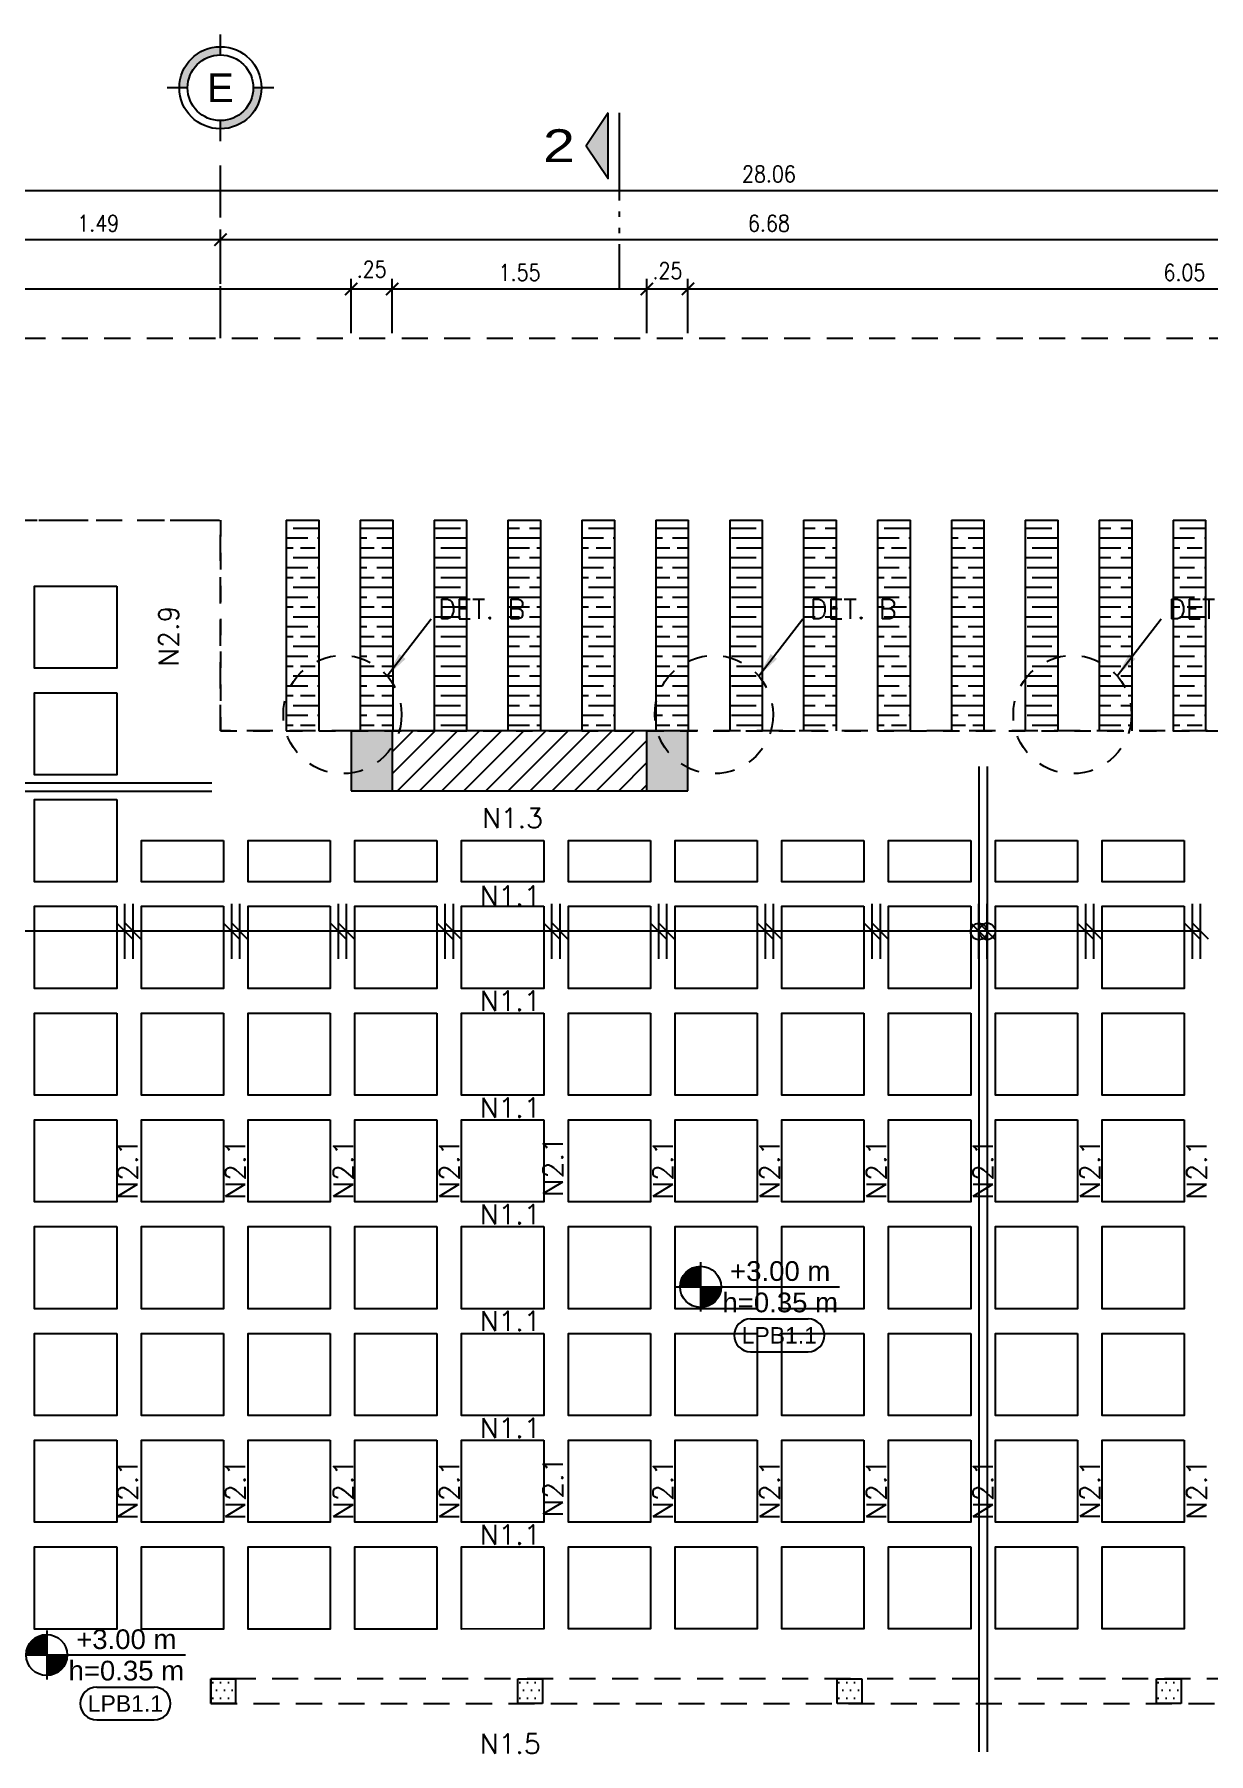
# Model space of a CAD drawing. Header units: millimetres. Extents: x -5.9 to 53.8, y -5.5 to 13.4.
# Drawn here: x 4.61 to 11.76, y 0.28 to 10.75 of the extents above; entities that cross this region are included whole.
import ezdxf
from ezdxf.enums import TextEntityAlignment as Align

# ---------------------------------------------------------------- set-up
doc = ezdxf.new("R2010")
doc.units = ezdxf.units.MM
doc.header["$LTSCALE"] = 0.05
for name, pattern in [('DASHDOT2', [12.7, 6.35, -3.175, 0, -3.175]), ('HIDDEN2', [4.7625, 3.175, -1.5875]), ('PLANTA BAJA$0$Proyecciones', [0.003, 0.002, -0.001])]:
    doc.linetypes.add(name, pattern=pattern)
for name, color, linetype in [('ACOTADO', 2, 'Continuous'), ('CANT_INVIS', 2, 'HIDDEN2'), ('EJES', 1, 'DASHDOT2'), ('PLANTA ALTA$0$CONT_CORTE', 2, 'HIDDEN2'), ('PLANTA ALTA$0$PRETIL', 2, 'HIDDEN2'), ('PLANTA BAJA$0$ACHURADO', 1, 'Continuous'), ('PLANTA BAJA$0$CANT_VIS', 3, 'Continuous'), ('PLANTA BAJA$0$CONT_CORTE', 4, 'Continuous'), ('PLANTA BAJA$0$LOSA', 254, 'Continuous'), ('TEXTO_REFUERZO', 3, 'Continuous'), ('TXT_IND', 2, 'Continuous')]:
    doc.layers.add(name, color=color, linetype=linetype)
doc.styles.add('ACOTAMIENTOS', font='romans.shx', dxfattribs={"width": 0.85})
doc.styles.add('ARIAL', font='arial.ttf')
doc.styles.get("Standard").update_dxf_attribs({"font": 'romans.shx'})
doc.dimstyles.new('ACOTA_50', dxfattribs={"dimscale": 0.05, "dimtxt": 2, "dimasz": 1.5, "dimexe": 1.25, "dimexo": 0.625, "dimgap": 1, "dimtad": 1, "dimzin": 4, "dimdsep": 46, "dimtxsty": 'ACOTAMIENTOS', "dimblk1": 'ARCHTICK', "dimblk2": 'ARCHTICK', "dimsah": 1, "dimcen": 1.5, "dimclrd": 1, "dimclre": 1, "dimclrt": 256, "dimadec": 0, "dimazin": 0, "dimtfac": 1, "dimtofl": 0, "dimtmove": 2, "dimatfit": 3, "dimfxl": 0, "dimtolj": 1, "dimtzin": 0, "dimarcsym": 0})

# ---------------------------------------------------------------- blocks, each defined once
blk = doc.blocks.new('EJE')
at = {"layer": 'EJES', "linetype": 'Continuous'}
for points in [[(-0.25, 0), (-0.2, 0, -0.414214), (0, 0.2), (0, 0.25, 0.414214)], [(0.25, 0), (0.2, 0, -0.414214), (0, -0.2), (0, -0.25, 0.414214)]]:
    blk.add_hatch(color=256, dxfattribs=at).paths.add_polyline_path(points)
at = {"layer": 'EJES', "color": 1, "linetype": 'Continuous'}
for p, q in [((0, 0.2), (0, 0.325)), ((-0.2, 0), (-0.325, 0)), ((0.325, 0), (0.2, 0)), ((0, -0.325), (0, -0.2))]:
    blk.add_line(p, q, dxfattribs=at)
at = {"layer": 'EJES', "color": 3, "linetype": 'Continuous'}
for radius in [0.25, 0.2]:
    blk.add_circle((0, 0), radius, dxfattribs=at)
at = {"layer": 'EJES', "color": 4, "linetype": 'Continuous', "style": 'ARIAL'}
blk.add_attdef('EJE', text='', height=0.175, dxfattribs=at).set_placement((0, 0), align=Align.MIDDLE_CENTER)
blk = doc.blocks.new('CORTE')
at = {"layer": 'TXT_IND'}
blk.add_hatch(color=7, dxfattribs=at).paths.add_polyline_path([(-0.8, 0.05), (-0.5, 0.05), (-0.65, 0.15)])
at = {"layer": 'TXT_IND', "color": 7}
for p, q in [((-0.8, 0), (-0.4, 0)), ((-0.35, 0), (-0.325, 0)), ((-0.275, 0), (-0.25, 0)), ((-0.2, 0), (0, 0))]:
    blk.add_line(p, q, dxfattribs=at)
blk.add_lwpolyline([(-0.8, 0.05), (-0.65, 0.15), (-0.5, 0.05)], close=True, dxfattribs=at)
at = {"layer": 'TXT_IND', "color": 7, "style": 'ARIAL', "text_generation_flag": 6, "width": 1.25}
blk.add_attdef('1', text='', height=0.15, rotation=180, dxfattribs=at).set_placement((-0.65, 0.275), align=Align.MIDDLE_CENTER)
blk = doc.blocks.new('_ARCHTICK')
at = {"color": 0, "linetype": 'ByBlock', "const_width": 0.15}
blk.add_lwpolyline([(-0.5, -0.5), (0.5, 0.5)], dxfattribs=at)
blk = doc.blocks.new('*D165')
at = {"layer": 'ACOTADO', "color": 1, "lineweight": -2}
for p, q in [((5.738, 9.229), (5.738, 9.56)), ((12.418, 9.229), (12.418, 9.56)), ((12.418, 9.498), (5.738, 9.498))]:
    blk.add_line(p, q, dxfattribs=at)
at = {"layer": 'DEFPOINTS', "color": 0}
for p in [(5.738, 9.498), (5.738, 9.198), (12.418, 9.198)]:
    blk.add_point(p, dxfattribs=at)
at = {"layer": 'ACOTADO', "color": 1, "lineweight": -2, "xscale": 0.07500000000000001, "yscale": 0.07500000000000001, "zscale": 0.07500000000000001, "rotation": 180}
blk.add_blockref('_ARCHTICK', (5.738, 9.498), dxfattribs=at)
at = {"layer": 'ACOTADO', "color": 1, "lineweight": -2, "xscale": 0.07500000000000001, "yscale": 0.07500000000000001, "zscale": 0.07500000000000001}
blk.add_blockref('_ARCHTICK', (12.418, 9.498), dxfattribs=at)
at = {"layer": 'ACOTADO', "insert": (9.078, 9.598), "char_height": 0.1, "attachment_point": 5, "style": 'ACOTAMIENTOS'}
blk.add_mtext('\\A1;6.68', dxfattribs=at)
blk = doc.blocks.new('*D166')
at = {"layer": 'ACOTADO', "color": 1, "lineweight": -2}
for p, q in [((4.25, 9.229), (4.25, 9.56)), ((5.738, 9.229), (5.738, 9.56)), ((5.738, 9.498), (4.25, 9.498))]:
    blk.add_line(p, q, dxfattribs=at)
at = {"layer": 'DEFPOINTS', "color": 0}
for p in [(4.25, 9.498), (4.25, 9.198), (5.738, 9.198)]:
    blk.add_point(p, dxfattribs=at)
at = {"layer": 'ACOTADO', "color": 1, "lineweight": -2, "xscale": 0.07500000000000001, "yscale": 0.07500000000000001, "zscale": 0.07500000000000001, "rotation": 180}
blk.add_blockref('_ARCHTICK', (4.25, 9.498), dxfattribs=at)
at = {"layer": 'ACOTADO', "color": 1, "lineweight": -2, "xscale": 0.07500000000000001, "yscale": 0.07500000000000001, "zscale": 0.07500000000000001}
blk.add_blockref('_ARCHTICK', (5.738, 9.498), dxfattribs=at)
at = {"layer": 'ACOTADO', "insert": (4.994, 9.598), "char_height": 0.1, "attachment_point": 5, "style": 'ACOTAMIENTOS'}
blk.add_mtext('\\A1;1.49', dxfattribs=at)
blk = doc.blocks.new('*D91')
at = {"layer": 'ACOTADO', "color": 1, "lineweight": -2}
for p, q in [((-2.301, 9.529), (-2.301, 9.86)), ((25.756, 9.529), (25.756, 9.86)), ((-2.301, 9.798), (25.756, 9.798))]:
    blk.add_line(p, q, dxfattribs=at)
at = {"layer": 'DEFPOINTS', "color": 0}
for p in [(25.756, 9.798), (-2.301, 9.498), (25.756, 9.498)]:
    blk.add_point(p, dxfattribs=at)
at = {"layer": 'ACOTADO', "color": 1, "lineweight": -2, "xscale": 0.07500000000000001, "yscale": 0.07500000000000001, "zscale": 0.07500000000000001, "rotation": 180}
blk.add_blockref('_ARCHTICK', (-2.301, 9.798), dxfattribs=at)
at = {"layer": 'ACOTADO', "color": 1, "lineweight": -2, "xscale": 0.07500000000000001, "yscale": 0.07500000000000001, "zscale": 0.07500000000000001}
blk.add_blockref('_ARCHTICK', (25.756, 9.798), dxfattribs=at)
at = {"layer": 'ACOTADO', "insert": (9.078, 9.898), "char_height": 0.1, "attachment_point": 5, "style": 'ACOTAMIENTOS'}
blk.add_mtext('\\A1;28.06', dxfattribs=at)
blk = doc.blocks.new('COTA50')
at = {"layer": 'TEXTO_REFUERZO', "color": 1}
blk.add_line((0, -0.125), (0, 0.125), dxfattribs=at)
at = {"layer": 'TEXTO_REFUERZO', "color": 3}
blk.add_line((-0.0354, -0.0354), (0.0354, 0.0354), dxfattribs=at)
blk = doc.blocks.new('NIVEL-PLANTA')
at = {"layer": 'TXT_IND'}
for points in [[(-0.47, 0), (-0.345, 0), (-0.345, 0.125, 0.414214)], [(-0.345, -0.125, 0.414214), (-0.22, 0), (-0.345, 0)]]:
    blk.add_hatch(color=1, dxfattribs=at).paths.add_polyline_path(points)
for p, q in [((-0.345, 0.15), (-0.345, -0.15)), ((-0.5, 0), (0.5, 0)), ((-0.22, 0), (0.5, 0))]:
    blk.add_line(p, q, dxfattribs=at)
at = {"layer": 'TXT_IND', "color": 3}
blk.add_circle((-0.345, 0), 0.125, dxfattribs=at)
at = {"layer": 'TXT_IND', "style": 'ARIAL'}
blk.add_attdef('NIVEL', text='', height=0.12, dxfattribs=at).set_placement((0.14, 0), align=Align.BOTTOM_CENTER)
at = {"layer": 'TXT_IND', "style": 'ARIAL', "width": 0.95}
blk.add_attdef('PERALTE', text='', height=0.12, dxfattribs=at).set_placement((0.14, -0.191), align=Align.BOTTOM_CENTER)
blk = doc.blocks.new('ETIQUETA')
at = {"layer": 'TXT_IND', "color": 3}
for p, q in [((-0.175, 0.2), (0.175, 0.2)), ((-0.175, 0), (0.175, 0))]:
    blk.add_line(p, q, dxfattribs=at)
for centre, start, end in [((-0.175, 0.1), 90, 270), ((0.175, 0.1), 270, 90)]:
    blk.add_arc(centre, 0.1, start, end, dxfattribs=at)
at = {"layer": 'TXT_IND', "color": 4, "style": 'ARIAL'}
blk.add_attdef('TEXTO', text='', height=0.1, dxfattribs=at).set_placement((0, 0.1), align=Align.MIDDLE_CENTER)
blk = doc.blocks.new('*D189')
at = {"layer": 'ACOTADO', "color": 1, "lineweight": -2}
for p, q in [((0.632, 8.929), (0.632, 9.26)), ((6.534, 8.929), (6.534, 9.26)), ((0.632, 9.198), (6.534, 9.198))]:
    blk.add_line(p, q, dxfattribs=at)
at = {"layer": 'DEFPOINTS', "color": 0}
for p in [(6.534, 9.198), (0.632, 8.898), (6.534, 8.898)]:
    blk.add_point(p, dxfattribs=at)
at = {"layer": 'ACOTADO', "color": 1, "lineweight": -2, "xscale": 0.07500000000000001, "yscale": 0.07500000000000001, "zscale": 0.07500000000000001, "rotation": 180}
blk.add_blockref('_ARCHTICK', (0.632, 9.198), dxfattribs=at)
at = {"layer": 'ACOTADO', "color": 1, "lineweight": -2, "xscale": 0.07500000000000001, "yscale": 0.07500000000000001, "zscale": 0.07500000000000001}
blk.add_blockref('_ARCHTICK', (6.534, 9.198), dxfattribs=at)
at = {"layer": 'ACOTADO', "insert": (3.583, 9.298), "char_height": 0.1, "attachment_point": 5, "style": 'ACOTAMIENTOS'}
blk.add_mtext('\\A1;5.90', dxfattribs=at)
blk = doc.blocks.new('*D190')
at = {"layer": 'ACOTADO', "color": 1, "lineweight": -2}
for p, q in [((6.534, 8.929), (6.534, 9.26)), ((6.784, 8.929), (6.784, 9.26)), ((6.534, 9.198), (6.784, 9.198))]:
    blk.add_line(p, q, dxfattribs=at)
at = {"layer": 'DEFPOINTS', "color": 0}
for p in [(6.784, 9.198), (6.534, 8.898), (6.784, 8.898)]:
    blk.add_point(p, dxfattribs=at)
at = {"layer": 'ACOTADO', "color": 1, "lineweight": -2, "xscale": 0.07500000000000001, "yscale": 0.07500000000000001, "zscale": 0.07500000000000001, "rotation": 180}
blk.add_blockref('_ARCHTICK', (6.534, 9.198), dxfattribs=at)
at = {"layer": 'ACOTADO', "color": 1, "lineweight": -2, "xscale": 0.07500000000000001, "yscale": 0.07500000000000001, "zscale": 0.07500000000000001}
blk.add_blockref('_ARCHTICK', (6.784, 9.198), dxfattribs=at)
at = {"layer": 'ACOTADO', "insert": (6.659, 9.318), "char_height": 0.1, "attachment_point": 5, "style": 'ACOTAMIENTOS'}
blk.add_mtext('\\A1;.25', dxfattribs=at)
blk = doc.blocks.new('*D191')
at = {"layer": 'ACOTADO', "color": 1, "lineweight": -2}
for p, q in [((6.784, 8.929), (6.784, 9.26)), ((8.335, 8.929), (8.335, 9.26)), ((6.784, 9.198), (8.335, 9.198))]:
    blk.add_line(p, q, dxfattribs=at)
at = {"layer": 'DEFPOINTS', "color": 0}
for p in [(8.335, 9.198), (6.784, 8.898), (8.335, 8.898)]:
    blk.add_point(p, dxfattribs=at)
at = {"layer": 'ACOTADO', "color": 1, "lineweight": -2, "xscale": 0.07500000000000001, "yscale": 0.07500000000000001, "zscale": 0.07500000000000001, "rotation": 180}
blk.add_blockref('_ARCHTICK', (6.784, 9.198), dxfattribs=at)
at = {"layer": 'ACOTADO', "color": 1, "lineweight": -2, "xscale": 0.07500000000000001, "yscale": 0.07500000000000001, "zscale": 0.07500000000000001}
blk.add_blockref('_ARCHTICK', (8.335, 9.198), dxfattribs=at)
at = {"layer": 'ACOTADO', "insert": (7.56, 9.298), "char_height": 0.1, "attachment_point": 5, "style": 'ACOTAMIENTOS'}
blk.add_mtext('\\A1;1.55', dxfattribs=at)
blk = doc.blocks.new('*D313')
at = {"layer": 'ACOTADO', "color": 1, "lineweight": -2}
for p, q in [((8.335, 8.929), (8.335, 9.26)), ((8.585, 8.929), (8.585, 9.26)), ((8.335, 9.198), (8.585, 9.198))]:
    blk.add_line(p, q, dxfattribs=at)
at = {"layer": 'DEFPOINTS', "color": 0}
for p in [(8.585, 9.198), (8.335, 8.898), (8.585, 8.898)]:
    blk.add_point(p, dxfattribs=at)
at = {"layer": 'ACOTADO', "color": 1, "lineweight": -2, "xscale": 0.07500000000000001, "yscale": 0.07500000000000001, "zscale": 0.07500000000000001, "rotation": 180}
blk.add_blockref('_ARCHTICK', (8.335, 9.198), dxfattribs=at)
at = {"layer": 'ACOTADO', "color": 1, "lineweight": -2, "xscale": 0.07500000000000001, "yscale": 0.07500000000000001, "zscale": 0.07500000000000001}
blk.add_blockref('_ARCHTICK', (8.585, 9.198), dxfattribs=at)
at = {"layer": 'ACOTADO', "insert": (8.46, 9.309), "char_height": 0.1, "attachment_point": 5, "style": 'ACOTAMIENTOS'}
blk.add_mtext('\\A1;.25', dxfattribs=at)
blk = doc.blocks.new('*D314')
at = {"layer": 'ACOTADO', "color": 1, "lineweight": -2}
for p, q in [((8.585, 8.929), (8.585, 9.26)), ((14.632, 8.929), (14.632, 9.26)), ((8.585, 9.198), (14.632, 9.198))]:
    blk.add_line(p, q, dxfattribs=at)
at = {"layer": 'DEFPOINTS', "color": 0}
for p in [(14.632, 9.198), (8.585, 8.898), (14.632, 8.898)]:
    blk.add_point(p, dxfattribs=at)
at = {"layer": 'ACOTADO', "color": 1, "lineweight": -2, "xscale": 0.07500000000000001, "yscale": 0.07500000000000001, "zscale": 0.07500000000000001, "rotation": 180}
blk.add_blockref('_ARCHTICK', (8.585, 9.198), dxfattribs=at)
at = {"layer": 'ACOTADO', "color": 1, "lineweight": -2, "xscale": 0.07500000000000001, "yscale": 0.07500000000000001, "zscale": 0.07500000000000001}
blk.add_blockref('_ARCHTICK', (14.632, 9.198), dxfattribs=at)
at = {"layer": 'ACOTADO', "insert": (11.608, 9.298), "char_height": 0.1, "attachment_point": 5, "style": 'ACOTAMIENTOS'}
blk.add_mtext('\\A1;6.05', dxfattribs=at)
blk = doc.blocks.new('DET')
at = {"layer": 'TXT_IND', "color": 1, "linetype": 'HIDDEN2', "ltscale": 0.75}
blk.add_circle((0, 0), 0.36, dxfattribs=at)
at = {"layer": 'TXT_IND', "color": 4, "text_generation_flag": 6, "width": 1.25}
blk.add_attdef('DET. E', text='', height=0.17, rotation=180, dxfattribs=at).set_placement((-0.541, -0.583), align=Align.TOP_RIGHT)
at = {"layer": 'TXT_IND', "color": 1}
blk.add_leader([(-0.273, -0.235), (-0.541, -0.583)], dimstyle='ACOTA_50', override={"dimasz": 3, "dimgap": 1, "dimtad": 0}, dxfattribs=at)

msp = doc.modelspace()

# ---------------------------------------------------------------- hatches: boundary and pattern name
at = {"layer": 'PLANTA ALTA$0$PRETIL'}
h = msp.add_hatch(dxfattribs=at)
h.set_pattern_fill('DOTS', color=256, scale=0.03)
h.paths.add_polyline_path([(5.8306, 0.736), (5.6806, 0.736), (5.6806, 0.586), (5.8306, 0.586)])
h = msp.add_hatch(dxfattribs=at)
h.set_pattern_fill('DOTS', color=256, scale=0.03)
h.set_pattern_definition([(0, (1.869, -7e-15), (0.0238125, 0.047625), [0, -0.047625])])
h.paths.add_polyline_path([(7.6996, 0.736), (7.5496, 0.736), (7.5496, 0.586), (7.6996, 0.586)])
h = msp.add_hatch(dxfattribs=at)
h.set_pattern_fill('DOTS', color=256, scale=0.03)
h.set_pattern_definition([(0, (3.812996, -7e-15), (0.0238125, 0.047625), [0, -0.047625])])
h.paths.add_polyline_path([(9.6436, 0.736), (9.4936, 0.736), (9.4936, 0.586), (9.6436, 0.586)])
h = msp.add_hatch(dxfattribs=at)
h.set_pattern_fill('DOTS', color=256, scale=0.03)
h.set_pattern_definition([(0, (5.756993, -7e-15), (0.0238125, 0.047625), [0, -0.047625])])
h.paths.add_polyline_path([(11.5876, 0.736), (11.4376, 0.736), (11.4376, 0.586), (11.5876, 0.586)])
at = {"layer": 'PLANTA BAJA$0$ACHURADO'}
h = msp.add_hatch(dxfattribs=at)
h.set_pattern_fill('GOST_WOOD', color=256, scale=0.03, angle=90)
h.paths.add_polyline_path([(6.3391, 7.7904), (6.1391, 7.7904), (6.1391, 6.5075), (6.3391, 6.5075)])
h = msp.add_hatch(dxfattribs=at)
h.set_pattern_fill('GOST_WOOD', color=256, scale=0.03, angle=90)
h.paths.add_polyline_path([(6.7891, 7.7904), (6.5891, 7.7904), (6.5891, 6.5075), (6.7891, 6.5075)])
h = msp.add_hatch(dxfattribs=at)
h.set_pattern_fill('GOST_WOOD', color=256, scale=0.03, angle=90)
h.paths.add_polyline_path([(7.2391, 7.7904), (7.0391, 7.7904), (7.0391, 6.5075), (7.2391, 6.5075)])
h = msp.add_hatch(dxfattribs=at)
h.set_pattern_fill('GOST_WOOD', color=256, scale=0.03, angle=90)
h.paths.add_polyline_path([(7.6891, 7.7904), (7.4891, 7.7904), (7.4891, 6.5075), (7.6891, 6.5075)])
h = msp.add_hatch(dxfattribs=at)
h.set_pattern_fill('GOST_WOOD', color=256, scale=0.03, angle=90)
h.paths.add_polyline_path([(8.1391, 7.7904), (7.9391, 7.7904), (7.9391, 6.5075), (8.1391, 6.5075)])
h.paths.add_polyline_path([(8.5891, 7.7904), (8.3891, 7.7904), (8.3891, 6.5075), (8.5891, 6.5075)])
h = msp.add_hatch(dxfattribs=at)
h.set_pattern_fill('GOST_WOOD', color=256, scale=0.03, angle=90)
h.paths.add_polyline_path([(9.0391, 7.7904), (8.8391, 7.7904), (8.8391, 6.5075), (9.0391, 6.5075)])
h = msp.add_hatch(dxfattribs=at)
h.set_pattern_fill('GOST_WOOD', color=256, scale=0.03, angle=90)
h.paths.add_polyline_path([(9.4891, 7.7904), (9.2891, 7.7904), (9.2891, 6.5075), (9.4891, 6.5075)])
h = msp.add_hatch(dxfattribs=at)
h.set_pattern_fill('GOST_WOOD', color=256, scale=0.03, angle=90)
h.paths.add_polyline_path([(9.9391, 7.7904), (9.7391, 7.7904), (9.7391, 6.5075), (9.9391, 6.5075)])
h = msp.add_hatch(dxfattribs=at)
h.set_pattern_fill('GOST_WOOD', color=256, scale=0.03, angle=90)
h.paths.add_polyline_path([(10.3891, 7.7904), (10.1891, 7.7904), (10.1891, 6.5075), (10.3891, 6.5075)])
h = msp.add_hatch(dxfattribs=at)
h.set_pattern_fill('GOST_WOOD', color=256, scale=0.03, angle=90)
h.paths.add_polyline_path([(10.8391, 7.7904), (10.6391, 7.7904), (10.6391, 6.5075), (10.8391, 6.5075)])
h = msp.add_hatch(dxfattribs=at)
h.set_pattern_fill('GOST_WOOD', color=256, scale=0.03, angle=90)
h.paths.add_polyline_path([(11.2891, 7.7904), (11.0891, 7.7904), (11.0891, 6.5075), (11.2891, 6.5075)])
h = msp.add_hatch(dxfattribs=at)
h.set_pattern_fill('GOST_WOOD', color=256, scale=0.03, angle=90)
h.paths.add_polyline_path([(11.7391, 7.7904), (11.5391, 7.7904), (11.5391, 6.5075), (11.7391, 6.5075)])
h = msp.add_hatch(color=252, dxfattribs=at)
h.dxf.hatch_style = 1
h.paths.add_polyline_path([(6.7845, 6.5075), (6.5345, 6.5075), (6.5345, 6.1425), (6.7845, 6.1425)])
h = msp.add_hatch(dxfattribs=at)
h.set_pattern_fill('ANSI31', color=256, scale=0.03)
h.paths.add_polyline_path([(8.3345, 6.5075), (6.7845, 6.5075), (6.7845, 6.1425), (8.3345, 6.1425)])
h = msp.add_hatch(color=252, dxfattribs=at)
h.dxf.hatch_style = 1
h.paths.add_polyline_path([(8.5845, 6.5075), (8.3345, 6.5075), (8.3345, 6.1425), (8.5845, 6.1425)])

# ---------------------------------------------------------------- linework, layer by layer
at = {"layer": 'CANT_INVIS', "color": 6}
msp.add_lwpolyline([(0.6321, 8.8978), (14.6315, 8.8978)], dxfattribs=at)
at = {"layer": 'EJES'}
msp.add_line((5.7381, 8.8978), (5.7381, 10.0978), dxfattribs=at)
at = {"layer": 'PLANTA ALTA$0$CONT_CORTE'}
for p, q in [((13.4566, 0.736), (5.6806, 0.736)), ((5.6806, 0.736), (5.6806, 0.586)), ((5.8306, 0.736), (5.6806, 0.736)), ((5.6806, 0.586), (13.4566, 0.586))]:
    msp.add_line(p, q, dxfattribs=at)
for points in [[(5.6806, 0.736), (5.8306, 0.736), (5.8306, 0.586), (5.6806, 0.586)], [(7.5496, 0.736), (7.6996, 0.736), (7.6996, 0.586), (7.5496, 0.586)], [(9.4936, 0.736), (9.6436, 0.736), (9.6436, 0.586), (9.4936, 0.586)], [(11.4376, 0.736), (11.5876, 0.736), (11.5876, 0.586), (11.4376, 0.586)]]:
    msp.add_lwpolyline(points, close=True, dxfattribs=at)
at = {"layer": 'PLANTA ALTA$0$PRETIL'}
msp.add_line((15.1141, 6.5075), (5.7381, 6.5075), dxfattribs=at)
for points in [[(0.5821, 7.7904), (5.7381, 7.7904)], [(5.7381, 6.5075), (5.7381, 7.7904)]]:
    msp.add_lwpolyline(points, dxfattribs=at)
at = {"layer": 'PLANTA BAJA$0$CANT_VIS', "color": 6}
for p, q in [((6.1391, 7.7904), (6.3391, 7.7904)), ((6.1391, 7.7904), (6.1391, 6.5075)), ((6.3391, 6.5075), (6.3391, 7.7904)), ((6.5891, 7.7904), (6.7891, 7.7904)), ((6.5891, 7.7904), (6.5891, 6.5075)), ((6.7891, 6.5075), (6.7891, 7.7904)), ((7.0391, 7.7904), (7.2391, 7.7904)), ((7.0391, 7.7904), (7.0391, 6.5075)), ((7.2391, 6.5075), (7.2391, 7.7904)), ((7.4891, 7.7904), (7.6891, 7.7904)), ((7.4891, 7.7904), (7.4891, 6.5075)), ((7.6891, 6.5075), (7.6891, 7.7904)), ((7.9391, 7.7904), (8.1391, 7.7904)), ((7.9391, 7.7904), (7.9391, 6.5075)), ((8.1391, 6.5075), (8.1391, 7.7904)), ((8.3891, 7.7904), (8.5891, 7.7904)), ((8.3891, 7.7904), (8.3891, 6.5075)), ((8.5891, 6.5075), (8.5891, 7.7904)), ((8.8391, 7.7904), (9.0391, 7.7904)), ((8.8391, 7.7904), (8.8391, 6.5075)), ((9.0391, 6.5075), (9.0391, 7.7904)), ((9.2891, 7.7904), (9.4891, 7.7904)), ((9.2891, 7.7904), (9.2891, 6.5075)), ((9.4891, 6.5075), (9.4891, 7.7904)), ((9.7391, 7.7904), (9.9391, 7.7904)), ((9.7391, 7.7904), (9.7391, 6.5075)), ((9.9391, 6.5075), (9.9391, 7.7904)), ((10.1891, 7.7904), (10.3891, 7.7904)), ((10.1891, 7.7904), (10.1891, 6.5075)), ((10.3891, 6.5075), (10.3891, 7.7904)), ((10.6391, 7.7904), (10.8391, 7.7904)), ((10.6391, 7.7904), (10.6391, 6.5075)), ((10.8391, 6.5075), (10.8391, 7.7904)), ((11.0891, 7.7904), (11.2891, 7.7904)), ((11.0891, 7.7904), (11.0891, 6.5075)), ((11.2891, 6.5075), (11.2891, 7.7904)), ((11.5391, 7.7904), (11.7391, 7.7904)), ((11.5391, 7.7904), (11.5391, 6.5075)), ((11.7391, 6.5075), (11.7391, 7.7904)), ((8.5845, 6.5075), (6.5345, 6.5075))]:
    msp.add_line(p, q, dxfattribs=at)
at = {"layer": 'PLANTA BAJA$0$CANT_VIS', "linetype": 'PLANTA BAJA$0$Proyecciones'}
msp.add_lwpolyline([(0.6321, 7.7904), (5.7381, 7.7904), (5.7381, 6.5075), (14.6315, 6.5075)], dxfattribs=at)
at = {"layer": 'PLANTA BAJA$0$CONT_CORTE'}
for p, q in [((6.5345, 6.5075), (6.5345, 6.1425)), ((6.7845, 6.5075), (6.7845, 6.1425)), ((8.3345, 6.1425), (8.3345, 6.5075)), ((8.5845, 6.1425), (8.5845, 6.5075)), ((6.5345, 6.1425), (8.5845, 6.1425))]:
    msp.add_line(p, q, dxfattribs=at)
at = {"layer": 'PLANTA BAJA$0$LOSA', "color": 1}
for points in [[(5.1067, 7.3892), (5.1067, 6.8892), (4.6067, 6.8892), (4.6067, 7.3892)], [(5.1067, 6.7392), (5.1067, 6.2392), (4.6067, 6.2392), (4.6067, 6.7392)], [(5.1067, 6.0892), (5.1067, 5.5892), (4.6067, 5.5892), (4.6067, 6.0892)], [(5.7567, 5.8392), (5.7567, 5.5892), (5.2567, 5.5892), (5.2567, 5.8392)], [(6.4067, 5.8392), (6.4067, 5.5892), (5.9067, 5.5892), (5.9067, 5.8392)], [(7.0567, 5.8392), (7.0567, 5.5892), (6.5567, 5.5892), (6.5567, 5.8392)], [(7.7067, 5.8392), (7.7067, 5.5892), (7.2067, 5.5892), (7.2067, 5.8392)], [(8.3567, 5.8392), (8.3567, 5.5892), (7.8567, 5.5892), (7.8567, 5.8392)], [(9.0067, 5.8393), (9.0067, 5.5893), (8.5067, 5.5892), (8.5067, 5.8392)], [(9.6567, 5.8393), (9.6567, 5.5893), (9.1567, 5.5893), (9.1567, 5.8393)], [(10.3067, 5.8393), (10.3067, 5.5893), (9.8067, 5.5893), (9.8067, 5.8393)], [(10.9567, 5.8393), (10.9567, 5.5893), (10.4567, 5.5893), (10.4567, 5.8393)], [(11.6067, 5.8393), (11.6067, 5.5893), (11.1067, 5.5893), (11.1067, 5.8393)], [(5.1067, 5.4392), (5.1067, 4.9392), (4.6067, 4.9392), (4.6067, 5.4392)], [(5.7567, 5.4392), (5.7567, 4.9392), (5.2567, 4.9392), (5.2567, 5.4392)], [(6.4067, 5.4392), (6.4067, 4.9392), (5.9067, 4.9392), (5.9067, 5.4392)], [(7.0567, 5.4392), (7.0567, 4.9392), (6.5567, 4.9392), (6.5567, 5.4392)], [(7.7067, 5.4392), (7.7067, 4.9392), (7.2067, 4.9392), (7.2067, 5.4392)], [(8.3567, 5.4392), (8.3567, 4.9392), (7.8567, 4.9392), (7.8567, 5.4392)], [(9.0067, 5.4393), (9.0067, 4.9393), (8.5067, 4.9392), (8.5067, 5.4392)], [(9.6567, 5.4393), (9.6567, 4.9393), (9.1567, 4.9393), (9.1567, 5.4393)], [(10.3067, 5.4393), (10.3067, 4.9393), (9.8067, 4.9393), (9.8067, 5.4393)], [(10.9567, 5.4393), (10.9567, 4.9393), (10.4567, 4.9393), (10.4567, 5.4393)], [(11.6067, 5.4393), (11.6067, 4.9393), (11.1067, 4.9393), (11.1067, 5.4393)], [(5.1067, 4.7892), (5.1067, 4.2892), (4.6067, 4.2892), (4.6067, 4.7892)], [(5.7567, 4.7892), (5.7567, 4.2892), (5.2567, 4.2892), (5.2567, 4.7892)], [(6.4067, 4.7892), (6.4067, 4.2892), (5.9067, 4.2892), (5.9067, 4.7892)], [(7.0567, 4.7892), (7.0567, 4.2892), (6.5567, 4.2892), (6.5567, 4.7892)], [(7.7067, 4.7892), (7.7067, 4.2892), (7.2067, 4.2892), (7.2067, 4.7892)], [(8.3567, 4.7893), (8.3567, 4.2893), (7.8567, 4.2892), (7.8567, 4.7892)], [(9.0067, 4.7893), (9.0067, 4.2893), (8.5067, 4.2893), (8.5067, 4.7893)], [(9.6567, 4.7893), (9.6567, 4.2893), (9.1567, 4.2893), (9.1567, 4.7893)], [(10.3067, 4.7893), (10.3067, 4.2893), (9.8067, 4.2893), (9.8067, 4.7893)], [(10.9567, 4.7893), (10.9567, 4.2893), (10.4567, 4.2893), (10.4567, 4.7893)], [(11.6067, 4.7893), (11.6067, 4.2893), (11.1067, 4.2893), (11.1067, 4.7893)], [(5.1067, 4.1392), (5.1067, 3.6392), (4.6067, 3.6392), (4.6067, 4.1392)], [(5.7567, 4.1392), (5.7567, 3.6392), (5.2567, 3.6392), (5.2567, 4.1392)], [(6.4067, 4.1392), (6.4067, 3.6392), (5.9067, 3.6392), (5.9067, 4.1392)], [(7.0567, 4.1392), (7.0567, 3.6392), (6.5567, 3.6392), (6.5567, 4.1392)], [(7.7067, 4.1392), (7.7067, 3.6392), (7.2067, 3.6392), (7.2067, 4.1392)], [(8.3567, 4.1393), (8.3567, 3.6393), (7.8567, 3.6392), (7.8567, 4.1392)], [(9.0067, 4.1393), (9.0067, 3.6393), (8.5067, 3.6393), (8.5067, 4.1393)], [(9.6567, 4.1393), (9.6567, 3.6393), (9.1567, 3.6393), (9.1567, 4.1393)], [(10.3067, 4.1393), (10.3067, 3.6393), (9.8067, 3.6393), (9.8067, 4.1393)], [(10.9567, 4.1393), (10.9567, 3.6393), (10.4567, 3.6393), (10.4567, 4.1393)], [(11.6067, 4.1393), (11.6067, 3.6393), (11.1067, 3.6393), (11.1067, 4.1393)], [(5.1067, 3.4892), (5.1067, 2.9892), (4.6067, 2.9892), (4.6067, 3.4892)], [(5.7567, 3.4892), (5.7567, 2.9892), (5.2567, 2.9892), (5.2567, 3.4892)], [(6.4067, 3.4892), (6.4067, 2.9892), (5.9067, 2.9892), (5.9067, 3.4892)], [(7.0567, 3.4892), (7.0567, 2.9892), (6.5567, 2.9892), (6.5567, 3.4892)], [(7.7067, 3.4892), (7.7067, 2.9892), (7.2067, 2.9892), (7.2067, 3.4892)], [(8.3567, 3.4893), (8.3567, 2.9893), (7.8567, 2.9893), (7.8567, 3.4893)], [(9.0067, 3.4893), (9.0067, 2.9893), (8.5067, 2.9893), (8.5067, 3.4893)], [(9.6567, 3.4893), (9.6567, 2.9893), (9.1567, 2.9893), (9.1567, 3.4893)], [(10.3067, 3.4893), (10.3067, 2.9893), (9.8067, 2.9893), (9.8067, 3.4893)], [(10.9567, 3.4893), (10.9567, 2.9893), (10.4567, 2.9893), (10.4567, 3.4893)], [(11.6067, 3.4893), (11.6067, 2.9893), (11.1067, 2.9893), (11.1067, 3.4893)], [(5.1067, 2.8392), (5.1067, 2.3392), (4.6067, 2.3392), (4.6067, 2.8392)], [(5.7567, 2.8392), (5.7567, 2.3392), (5.2567, 2.3392), (5.2567, 2.8392)], [(6.4067, 2.8392), (6.4067, 2.3392), (5.9067, 2.3392), (5.9067, 2.8392)], [(7.0567, 2.8392), (7.0567, 2.3392), (6.5567, 2.3392), (6.5567, 2.8392)], [(7.7067, 2.8393), (7.7067, 2.3393), (7.2067, 2.3392), (7.2067, 2.8392)], [(8.3567, 2.8393), (8.3567, 2.3393), (7.8567, 2.3393), (7.8567, 2.8393)], [(9.0067, 2.8393), (9.0067, 2.3393), (8.5067, 2.3393), (8.5067, 2.8393)], [(9.6567, 2.8393), (9.6567, 2.3393), (9.1567, 2.3393), (9.1567, 2.8393)], [(10.3067, 2.8393), (10.3067, 2.3393), (9.8067, 2.3393), (9.8067, 2.8393)], [(10.9567, 2.8393), (10.9567, 2.3393), (10.4567, 2.3393), (10.4567, 2.8393)], [(11.6067, 2.8393), (11.6067, 2.3393), (11.1067, 2.3393), (11.1067, 2.8393)], [(5.1067, 2.1892), (5.1067, 1.6892), (4.6067, 1.6892), (4.6067, 2.1892)], [(5.7567, 2.1892), (5.7567, 1.6892), (5.2567, 1.6892), (5.2567, 2.1892)], [(6.4067, 2.1892), (6.4067, 1.6892), (5.9067, 1.6892), (5.9067, 2.1892)], [(7.0567, 2.1892), (7.0567, 1.6892), (6.5567, 1.6892), (6.5567, 2.1892)], [(7.7067, 2.1893), (7.7067, 1.6893), (7.2067, 1.6892), (7.2067, 2.1892)], [(8.3567, 2.1893), (8.3567, 1.6893), (7.8567, 1.6893), (7.8567, 2.1893)], [(9.0067, 2.1893), (9.0067, 1.6893), (8.5067, 1.6893), (8.5067, 2.1893)], [(9.6567, 2.1893), (9.6567, 1.6893), (9.1567, 1.6893), (9.1567, 2.1893)], [(10.3067, 2.1893), (10.3067, 1.6893), (9.8067, 1.6893), (9.8067, 2.1893)], [(10.9567, 2.1893), (10.9567, 1.6893), (10.4567, 1.6893), (10.4567, 2.1893)], [(11.6067, 2.1893), (11.6067, 1.6893), (11.1067, 1.6893), (11.1067, 2.1893)], [(5.1067, 1.5392), (5.1067, 1.0392), (4.6067, 1.0392), (4.6067, 1.5392)], [(5.7567, 1.5392), (5.7567, 1.0392), (5.2567, 1.0392), (5.2567, 1.5392)], [(6.4067, 1.5392), (6.4067, 1.0392), (5.9067, 1.0392), (5.9067, 1.5392)], [(7.0567, 1.5392), (7.0567, 1.0392), (6.5567, 1.0392), (6.5567, 1.5392)], [(7.7067, 1.5393), (7.7067, 1.0393), (7.2067, 1.0392), (7.2067, 1.5392)], [(8.3567, 1.5393), (8.3567, 1.0393), (7.8567, 1.0393), (7.8567, 1.5393)], [(9.0067, 1.5393), (9.0067, 1.0393), (8.5067, 1.0393), (8.5067, 1.5393)], [(9.6567, 1.5393), (9.6567, 1.0393), (9.1567, 1.0393), (9.1567, 1.5393)], [(10.3067, 1.5393), (10.3067, 1.0393), (9.8067, 1.0393), (9.8067, 1.5393)], [(10.9567, 1.5393), (10.9567, 1.0393), (10.4567, 1.0393), (10.4567, 1.5393)], [(11.6067, 1.5393), (11.6067, 1.0393), (11.1067, 1.0393), (11.1067, 1.5393)]]:
    msp.add_lwpolyline(points, close=True, dxfattribs=at)
at = {"layer": 'TEXTO_REFUERZO', "color": 1}
msp.add_line((11.7068, 5.2871), (3.8567, 5.287), dxfattribs=at)
at = {"layer": 'TEXTO_REFUERZO', "color": 5}
for points in [[(10.3567, 6.2913), (10.3567, 0.2913)], [(10.4067, 6.2913), (10.4067, 0.2913)], [(5.6851, 6.1892), (0.6851, 6.1892)], [(5.6851, 6.1392), (0.6851, 6.1392)]]:
    msp.add_lwpolyline(points, dxfattribs=at)
at = {"layer": 'TEXTO_REFUERZO', "color": 1}
for centre in [(10.3567, 5.2856), (10.4067, 5.2871)]:
    msp.add_circle(centre, 0.05, dxfattribs=at)

# ---------------------------------------------------------------- block references
at = {"layer": 'EJES'}
msp.add_blockref('EJE', (5.7381, 10.4228), dxfattribs=at).add_auto_attribs({'EJE': 'E'})
at = {"layer": 'TEXTO_REFUERZO', "xscale": -1.3333, "yscale": 1.3333, "zscale": 1.3333}
for p in [(5.1567, 5.287), (5.2067, 5.287), (5.8067, 5.2871), (5.8567, 5.2871), (6.4567, 5.2871), (6.5067, 5.2871), (7.1067, 5.2871), (7.1567, 5.2871), (7.7567, 5.2871), (7.8067, 5.2871), (8.4067, 5.2871), (8.4567, 5.2871), (9.0567, 5.2871), (9.1067, 5.2871), (9.7067, 5.2871), (9.7567, 5.2871), (10.3567, 5.2871), (10.4067, 5.2871), (11.0067, 5.2871), (11.0567, 5.2871), (11.6567, 5.2871), (11.7067, 5.2871)]:
    msp.add_blockref('COTA50', p, dxfattribs=at)
at = {"layer": 'TXT_IND'}
ref = msp.add_blockref('CORTE', (8.166, 9.2035), dxfattribs=dict(at, xscale=-1.3333, yscale=1.3333, zscale=1.3333, rotation=90))
ref.add_attrib('1', '2', dxfattribs={"color": 7, "height": 0.2, "rotation": 180, "style": 'ARIAL', "text_generation_flag": 6, "width": 1.25}).set_placement((7.7994, 10.0701), align=Align.MIDDLE_CENTER)
ref = msp.add_blockref('DET', (6.4812, 6.6066), dxfattribs=dict(at, rotation=180))
ref.add_attrib('DET. E', 'DET. B', dxfattribs={"color": 4, "height": 0.12}).set_placement((7.5937, 7.3092), align=Align.TOP_RIGHT)
ref = msp.add_blockref('DET', (8.743, 6.6066), dxfattribs=dict(at, rotation=180))
ref.add_attrib('DET. E', 'DET. B', dxfattribs={"color": 4, "height": 0.12}).set_placement((9.8556, 7.3092), align=Align.TOP_RIGHT)
ref = msp.add_blockref('DET', (10.9262, 6.6066), dxfattribs=dict(at, rotation=180))
ref.add_attrib('DET. E', 'DET. B', dxfattribs={"color": 4, "height": 0.12}).set_placement((12.0387, 7.3092), align=Align.TOP_RIGHT)
ref = msp.add_blockref('NIVEL-PLANTA', (9.0067, 3.1226), dxfattribs=at)
ref.add_attrib('NIVEL', '+3.00 m', dxfattribs={"height": 0.12, "style": 'ARIAL'}).set_placement((9.1467, 3.1226), align=Align.BOTTOM_CENTER)
ref.add_attrib('PERALTE', 'h=0.35 m', dxfattribs={"height": 0.12, "style": 'ARIAL'}).set_placement((9.1467, 2.9315), align=Align.BOTTOM_CENTER)
for p in [(9.1412, 2.7273), (5.1596, 0.4858)]:
    msp.add_blockref('ETIQUETA', p, dxfattribs=at).add_auto_attribs({'TEXTO': 'LPB1.1'})
ref = msp.add_blockref('NIVEL-PLANTA', (5.0251, 0.8811), dxfattribs=at)
ref.add_attrib('NIVEL', '+3.00 m', dxfattribs={"height": 0.12, "style": 'ARIAL'}).set_placement((5.1651, 0.8811), align=Align.BOTTOM_CENTER)
ref.add_attrib('PERALTE', 'h=0.35 m', dxfattribs={"height": 0.12, "style": 'ARIAL'}).set_placement((5.1651, 0.69), align=Align.BOTTOM_CENTER)

# ---------------------------------------------------------------- texts
at = {"layer": 'TXT_IND', "color": 4, "char_height": 0.12, "attachment_point": 6, "rotation": 90}
for s, insert in [('N2.9', (5.4227, 7.2699)), ('N2.1', (5.1733, 4.0249)), ('N2.1', (5.8295, 4.0249)), ('N2.1', (6.4856, 4.0249)), ('N2.1', (7.1322, 4.0249)), ('N2.1', (7.764, 4.0395)), ('N2.1', (8.4322, 4.0249)), ('N2.1', (9.0822, 4.0249)), ('N2.1', (9.7322, 4.0249)), ('N2.1', (10.3822, 4.0249)), ('N2.1', (11.0322, 4.0249)), ('N2.1', (11.6822, 4.025)), ('N2.1', (5.1733, 2.0749)), ('N2.1', (5.8295, 2.0749)), ('N2.1', (6.4856, 2.0749)), ('N2.1', (7.1322, 2.0749)), ('N2.1', (7.764, 2.0895)), ('N2.1', (8.4322, 2.0749)), ('N2.1', (9.0822, 2.0749)), ('N2.1', (9.7322, 2.0749)), ('N2.1', (10.3822, 2.0749)), ('N2.1', (11.0322, 2.075)), ('N2.1', (11.6822, 2.075))]:
    msp.add_mtext(s, dxfattribs=dict(at, insert=insert))
at = {"layer": 'TXT_IND', "color": 4, "char_height": 0.12, "attachment_point": 6}
for s, insert in [('N1.3', (7.7024, 5.9762)), ('N1.1', (7.6886, 5.503)), ('N1.1', (7.6886, 4.8638)), ('N1.1', (7.6886, 4.2138)), ('N1.1', (7.6886, 3.5638)), ('N1.1', (7.6886, 2.9138)), ('N1.1', (7.6886, 2.2638)), ('N1.1', (7.6886, 1.6138)), ('N1.1', (7.6886, 1.6138)), ('N1.5', (7.6886, 0.3406))]:
    msp.add_mtext(s, dxfattribs=dict(at, insert=insert))

# ---------------------------------------------------------------- dimensions: what is measured, and where the dimension line sits
at = {"layer": 'ACOTADO'}
for base, p1, p2, picture, middle in [((25.7561, 9.7978), (-2.3007, 9.4978), (25.7561, 9.4978), '*D91', (9.078, 9.8978)), ((6.7845, 9.1978), (6.5345, 8.8978), (6.7845, 8.8978), '*D190', (6.6595, 9.3185)), ((8.5845, 9.1978), (8.3345, 8.8978), (8.5845, 8.8978), '*D313', (8.4595, 9.3089))]:
    dim = msp.add_linear_dim(base=base, p1=p1, p2=p2, dimstyle='ACOTA_50', dxfattribs=at)
    dim.commit()
    dim.dimension.update_dxf_attribs({"geometry": picture, "text_midpoint": middle, "dimtype": 160})
for base, p1, p2, picture, middle in [((4.2501, 9.4978), (5.7381, 9.1978), (4.2501, 9.1978), '*D166', (4.9941, 9.5978)), ((5.7381, 9.4978), (12.4179, 9.1978), (5.7381, 9.1978), '*D165', (9.078, 9.5978)), ((6.5345, 9.1978), (0.6321, 8.8978), (6.5345, 8.8978), '*D189', (3.5833, 9.2978)), ((8.3345, 9.1978), (6.7845, 8.8978), (8.3345, 8.8978), '*D191', (7.5595, 9.2978)), ((14.6315, 9.1978), (8.5845, 8.8978), (14.6315, 8.8978), '*D314', (11.608, 9.2978))]:
    dim = msp.add_linear_dim(base=base, p1=p1, p2=p2, dimstyle='ACOTA_50', dxfattribs=at)
    dim.commit()
    dim.dimension.update_dxf_attribs({"geometry": picture, "text_midpoint": middle})

doc.saveas('drawing.dxf')
